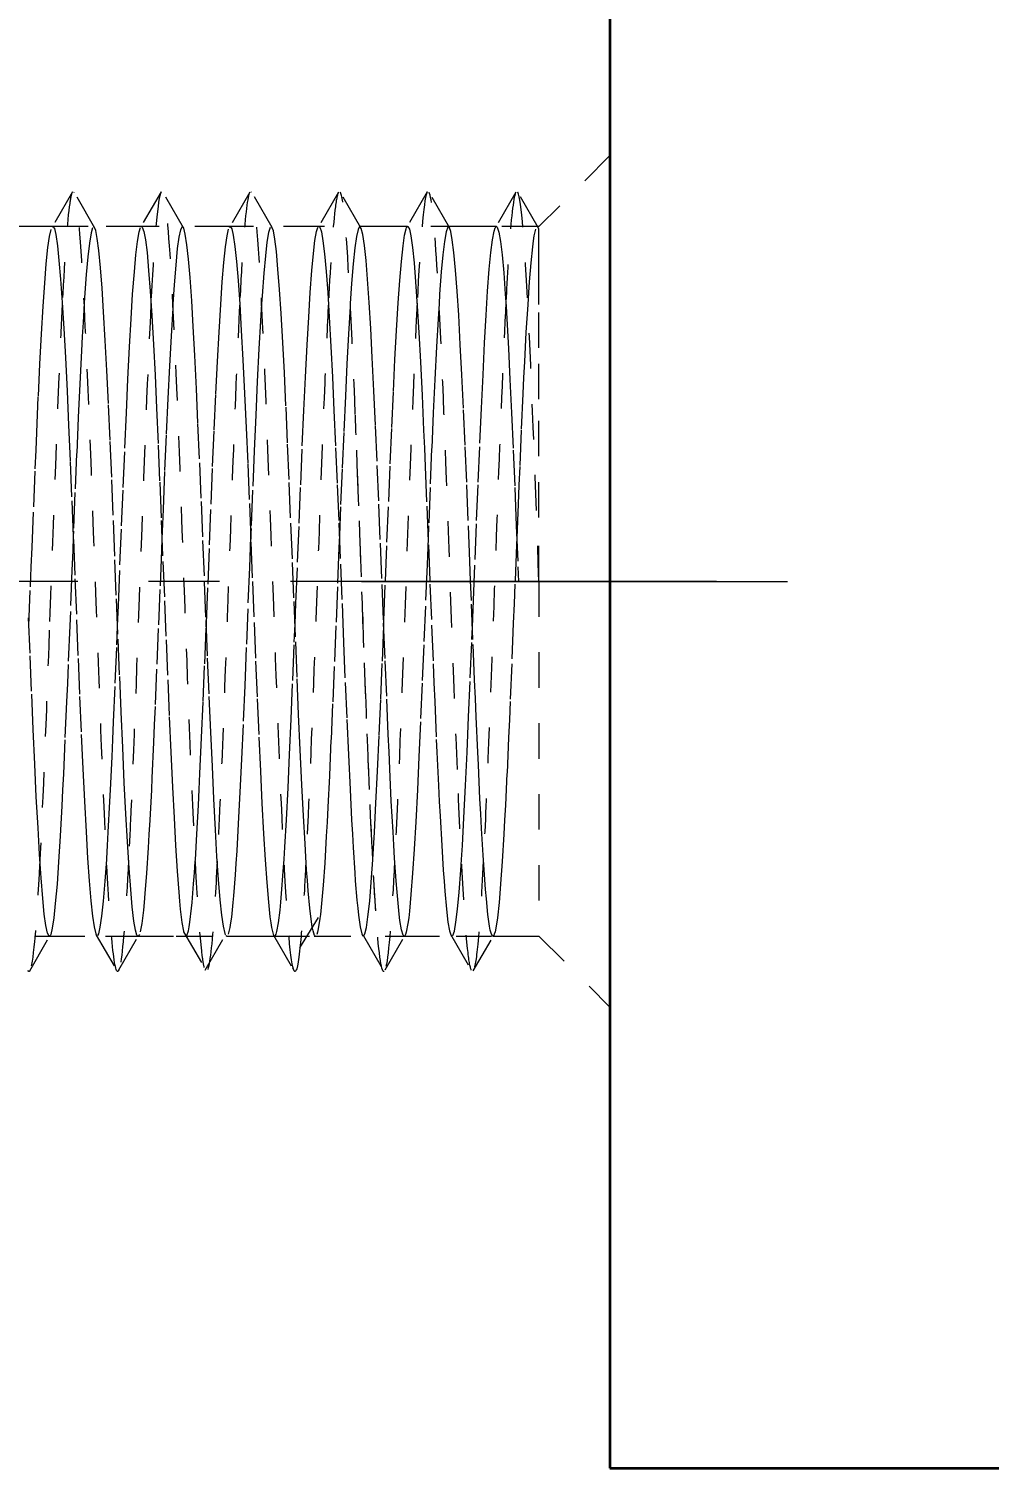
# Model space of a CAD drawing. Header units: millimetres. Extents: x -742 to 742, y -525 to 525.
# Drawn here: x -391.73 to -364.66, y 305.4 to 345.98 of the extents above; entities that cross this region are included whole.
import ezdxf

# ---------------------------------------------------------------- set-up
doc = ezdxf.new("R2010")
doc.units = ezdxf.units.MM
doc.linetypes.add('点画线', pattern=[18, 12, -2, 2, -2])
doc.linetypes.add('虚线', pattern=[2, 1, -1])
doc.layers.get('0').update_dxf_attribs({"lineweight": 35})
for name, color, linetype, lineweight in [('中心线层', 1, '点画线', 18), ('尺寸线层', 3, 'Continuous', 18), ('粗实线层', 7, 'Continuous', 35), ('虚线层', 6, '虚线', 18)]:
    doc.layers.add(name, color=color, linetype=linetype, lineweight=lineweight)
doc.styles.add('标准', font='', dxfattribs={"width": 0.667})
doc.styles.get('标准').set_extended_font_data('宋体')
doc.dimstyles.new('标准', dxfattribs={"dimscale": 5, "dimtxt": 3.5, "dimasz": 4, "dimexe": 2, "dimexo": 0, "dimtad": 1, "dimdsep": 46, "dimtxsty": '标准', "dimblk": '_CAXARROW', "dimcen": 0, "dimdle": 6, "dimazin": 2, "dimtfac": 0.707107, "dimtdec": 3, "dimtmove": 2, "dimatfit": 3, "dimfxl": 1, "dimfrac": 2, "dimtolj": 1, "dimarcsym": 0})

# ---------------------------------------------------------------- blocks, each defined once
blk = doc.blocks.new('*X6')
for p, q in [((-784.125, 146.714), (-784.125, 105)), ((-784.125, 105), (-720.108, 105))]:
    blk.add_line(p, q)
at = {"layer": '虚线层', "color": 7}
for p, q in [((-784.125, 142), (-786.125, 140)), ((-784.125, 142), (-786.125, 140)), ((-784.125, 142), (-786.125, 140)), ((-794.825, 140), (-806.352, 140)), ((-799.824, 140), (-801.176, 140)), ((-799.824, 140), (-801.176, 140)), ((-797.327, 140), (-798.676, 140)), ((-797.327, 140), (-798.676, 140)), ((-794.825, 140), (-796.173, 140)), ((-794.825, 140), (-796.173, 140)), ((-786.173, 140), (-794.825, 140)), ((-792.324, 140), (-793.675, 140)), ((-792.324, 140), (-793.675, 140)), ((-789.827, 140), (-791.177, 140)), ((-789.827, 140), (-791.177, 140)), ((-787.326, 140), (-788.674, 140)), ((-787.326, 140), (-788.674, 140)), ((-786.125, 140), (-786.174, 140)), ((-786.125, 140), (-786.173, 140)), ((-786.125, 130), (-786.702, 130)), ((-786.125, 130), (-786.702, 130)), ((-786.125, 130), (-786.125, 120)), ((-820.345, 120), (-793.591, 120)), ((-799.923, 120), (-798.575, 120)), ((-799.923, 120), (-798.575, 120)), ((-797.426, 120), (-796.074, 120)), ((-797.426, 120), (-796.074, 120)), ((-794.926, 120), (-793.591, 120)), ((-794.926, 120), (-793.591, 120)), ((-793.591, 120), (-793.577, 120)), ((-793.591, 120), (-792.459, 120)), ((-793.591, 120), (-793.577, 120)), ((-792.459, 120), (-786.125, 120)), ((-792.423, 120), (-791.076, 120)), ((-792.423, 120), (-791.076, 120)), ((-789.924, 120), (-788.574, 120)), ((-789.924, 120), (-788.574, 120)), ((-787.427, 120), (-786.125, 120)), ((-787.427, 120), (-786.125, 120)), ((-786.125, 120), (-784.125, 118)), ((-786.125, 120), (-784.125, 118)), ((-786.125, 120), (-784.125, 118)), ((-793.071, 119.101), (-793.072, 119.102))]:
    blk.add_line(p, q, dxfattribs=at)
for points in [[(-799.271, 140.981), (-799.855, 139.972)], [(-798.64, 139.96), (-799.223, 140.97)], [(-796.776, 140.977), (-797.36, 139.968)], [(-796.139, 139.963), (-796.723, 140.972)], [(-794.274, 140.975), (-794.858, 139.965)], [(-793.645, 139.973), (-794.229, 140.982)], [(-791.776, 140.973), (-792.359, 139.963)], [(-791.143, 139.964), (-791.726, 140.975)], [(-789.274, 140.98), (-789.858, 139.971)], [(-788.638, 139.959), (-789.222, 140.969)], [(-786.779, 140.968), (-787.362, 139.958)], [(-786.143, 139.971), (-786.727, 140.981)], [(-799.848, 139.983), (-799.828, 139.999), (-799.824, 140)], [(-799.824, 140), (-799.783, 139.947), (-799.739, 139.774), (-799.695, 139.462), (-799.652, 139.047), (-799.608, 138.522), (-799.56, 137.857), (-799.514, 137.126), (-799.47, 136.308), (-799.425, 135.364), (-799.383, 134.4), (-799.34, 133.381), (-799.292, 132.266), (-799.246, 131.177), (-799.201, 130.073), (-799.156, 128.912), (-799.114, 127.821), (-799.071, 126.756), (-799.024, 125.68), (-798.978, 124.711), (-798.933, 123.806), (-798.887, 122.937), (-798.844, 122.198), (-798.802, 121.555), (-798.756, 120.99), (-798.71, 120.566), (-798.664, 120.258), (-798.618, 120.062), (-798.594, 120.013)], [(-798.663, 139.994), (-798.676, 140)], [(-797.327, 140), (-797.308, 139.988), (-797.26, 139.865), (-797.214, 139.624), (-797.17, 139.266), (-797.125, 138.766), (-797.083, 138.182), (-797.04, 137.497), (-796.992, 136.678), (-796.946, 135.815), (-796.901, 134.881), (-796.856, 133.835), (-796.814, 132.792), (-796.771, 131.715), (-796.724, 130.56), (-796.678, 129.454), (-796.633, 128.355), (-796.587, 127.221), (-796.544, 126.177), (-796.502, 125.18), (-796.456, 124.196), (-796.41, 123.332), (-796.364, 122.55), (-796.318, 121.826), (-796.275, 121.24), (-796.254, 120.985), (-796.233, 120.761), (-796.187, 120.379), (-796.142, 120.137), (-796.136, 120.111)], [(-796.179, 139.998), (-796.226, 139.912), (-796.272, 139.706), (-796.318, 139.38), (-796.363, 138.915), (-796.406, 138.36), (-796.442, 137.812)], [(-794.851, 139.978), (-794.825, 140), (-794.825, 140)], [(-794.825, 140), (-794.783, 139.939), (-794.74, 139.758), (-794.692, 139.438), (-794.646, 139.015), (-794.601, 138.482), (-794.556, 137.81), (-794.514, 137.073), (-794.471, 136.249), (-794.424, 135.3), (-794.378, 134.332), (-794.333, 133.31), (-794.287, 132.192), (-794.244, 131.102), (-794.202, 129.997), (-794.156, 128.836), (-794.11, 127.747), (-794.064, 126.685), (-794.018, 125.612), (-793.975, 124.647), (-793.954, 124.185), (-793.933, 123.747), (-793.887, 122.883), (-793.842, 122.151), (-793.797, 121.515), (-793.749, 120.958), (-793.706, 120.542), (-793.684, 120.375), (-793.663, 120.241), (-793.619, 120.053), (-793.602, 120.019)], [(-793.659, 139.992), (-793.675, 140)], [(-792.324, 140), (-792.301, 139.984), (-792.256, 139.852), (-792.214, 139.603), (-792.171, 139.237), (-792.124, 138.73), (-792.078, 138.138), (-792.033, 137.447), (-791.987, 136.622), (-791.944, 135.753), (-791.902, 134.815), (-791.856, 133.765), (-791.81, 132.719), (-791.764, 131.64), (-791.718, 130.484), (-791.675, 129.378), (-791.654, 128.823), (-791.633, 128.28), (-791.587, 127.148), (-791.542, 126.107), (-791.497, 125.114), (-791.449, 124.134), (-791.406, 123.276), (-791.384, 122.874), (-791.363, 122.499), (-791.319, 121.782), (-791.302, 121.557)], [(-791.177, 140), (-791.18, 139.999), (-791.225, 139.922), (-791.267, 139.724), (-791.311, 139.406), (-791.359, 138.949), (-791.404, 138.401), (-791.444, 137.836)], [(-789.854, 139.977), (-789.827, 140)], [(-789.827, 140), (-789.824, 140), (-789.778, 139.931), (-789.733, 139.741), (-789.687, 139.412), (-789.644, 138.982), (-789.602, 138.442), (-789.556, 137.762), (-789.51, 137.019), (-789.464, 136.19), (-789.418, 135.236), (-789.375, 134.263), (-789.354, 133.753), (-789.333, 133.238), (-789.287, 132.118), (-789.242, 131.026), (-789.197, 129.922), (-789.149, 128.761), (-789.106, 127.673), (-789.084, 127.135), (-789.063, 126.613), (-789.019, 125.544), (-789.002, 125.182)], [(-788.655, 139.988), (-788.674, 140)], [(-787.326, 140), (-787.302, 139.98), (-787.256, 139.839), (-787.21, 139.582), (-787.164, 139.208), (-787.118, 138.693), (-787.075, 138.094), (-787.054, 137.754), (-787.033, 137.396), (-786.987, 136.564), (-786.942, 135.691), (-786.897, 134.749), (-786.849, 133.695), (-786.806, 132.646), (-786.784, 132.105), (-786.763, 131.565), (-786.719, 130.408), (-786.702, 130)], [(-786.148, 139.979), (-786.173, 139.999), (-786.174, 140)], [(-799.923, 120), (-799.929, 120.001), (-799.975, 120.08), (-800.023, 120.294), (-800.068, 120.619), (-800.111, 121.059), (-800.155, 121.639), (-800.198, 122.296), (-800.242, 123.047), (-800.291, 123.928), (-800.336, 124.842), (-800.38, 125.82), (-800.425, 126.903), (-800.467, 127.972), (-800.511, 129.065)], [(-800.502, 128.746), (-800.457, 129.849), (-800.434, 130.407), (-800.412, 130.954), (-800.364, 132.104), (-800.321, 133.17), (-800.299, 133.694), (-800.278, 134.198), (-800.234, 135.223), (-800.189, 136.133), (-800.144, 136.968), (-800.096, 137.753), (-800.051, 138.403), (-800.009, 138.95), (-799.964, 139.407), (-799.921, 139.724), (-799.876, 139.922)], [(-798.706, 139.969), (-798.748, 139.822), (-798.794, 139.538), (-798.84, 139.148), (-798.886, 138.646), (-798.932, 138.005), (-798.943, 137.843)], [(-797.426, 120), (-797.455, 120.025), (-797.499, 120.163), (-797.542, 120.422), (-797.586, 120.821), (-797.629, 121.315), (-797.675, 121.916), (-797.723, 122.654), (-797.768, 123.448), (-797.811, 124.322), (-797.855, 125.316), (-797.898, 126.32), (-797.942, 127.369), (-797.991, 128.507), (-798.036, 129.608), (-798.08, 130.713), (-798.125, 131.867), (-798.167, 132.94), (-798.211, 133.977), (-798.259, 135.015), (-798.304, 135.94), (-798.349, 136.792), (-798.394, 137.598), (-798.436, 138.269), (-798.479, 138.84), (-798.526, 139.323), (-798.572, 139.665), (-798.618, 139.889), (-798.648, 139.973)], [(-798, 128.738), (-797.999, 128.76), (-797.978, 129.307), (-797.934, 130.469), (-797.889, 131.569), (-797.844, 132.65), (-797.796, 133.751), (-797.751, 134.752), (-797.709, 135.695), (-797.664, 136.61), (-797.621, 137.398), (-797.576, 138.096), (-797.528, 138.722), (-797.483, 139.209), (-797.439, 139.583), (-797.395, 139.85), (-797.356, 139.974)], [(-794.957, 120.032), (-794.972, 120.071), (-795.017, 120.276), (-795.061, 120.593), (-795.107, 121.025), (-795.155, 121.597), (-795.199, 122.248), (-795.242, 122.993), (-795.286, 123.868), (-795.329, 124.778), (-795.375, 125.751), (-795.423, 126.831), (-795.468, 127.898), (-795.511, 128.99), (-795.555, 130.152), (-795.598, 131.255), (-795.642, 132.343), (-795.691, 133.455), (-795.736, 134.47), (-795.78, 135.43), (-795.825, 136.368), (-795.867, 137.181), (-795.911, 137.905), (-795.959, 138.563), (-796.004, 139.081), (-796.049, 139.487), (-796.094, 139.79), (-796.136, 139.955), (-796.144, 139.971)], [(-795.5, 128.716), (-795.496, 128.822), (-795.451, 129.925), (-795.409, 131.03), (-795.364, 132.178), (-795.321, 133.242), (-795.276, 134.267), (-795.228, 135.288), (-795.183, 136.193), (-795.139, 137.022), (-795.095, 137.801), (-795.052, 138.444), (-795.008, 138.984), (-794.96, 139.433), (-794.914, 139.742), (-794.87, 139.931)], [(-793.704, 139.975), (-793.749, 139.836), (-793.794, 139.56), (-793.836, 139.178), (-793.879, 138.684), (-793.926, 138.05), (-793.942, 137.819)], [(-792.448, 120.019), (-792.493, 120.15), (-792.516, 120.261), (-792.538, 120.401), (-792.586, 120.791), (-792.629, 121.278), (-792.651, 121.564), (-792.672, 121.871), (-792.717, 122.603), (-792.761, 123.391), (-792.807, 124.26), (-792.855, 125.249), (-792.899, 126.25), (-792.942, 127.296), (-792.986, 128.432), (-793.029, 129.532), (-793.075, 130.638), (-793.123, 131.792), (-793.168, 132.867), (-793.211, 133.908), (-793.255, 134.95), (-793.298, 135.879), (-793.342, 136.736), (-793.391, 137.548), (-793.436, 138.226), (-793.48, 138.804), (-793.525, 139.295), (-793.567, 139.645), (-793.611, 139.878), (-793.65, 139.981)], [(-793, 128.79), (-792.976, 129.382), (-792.928, 130.545), (-792.883, 131.644), (-792.839, 132.723), (-792.795, 133.822), (-792.752, 134.819), (-792.708, 135.757), (-792.66, 136.667), (-792.614, 137.449), (-792.57, 138.14), (-792.525, 138.759), (-792.483, 139.238), (-792.44, 139.604), (-792.392, 139.863), (-792.353, 139.974)], [(-792.353, 139.974), (-792.346, 139.985)], [(-790.148, 121.557), (-790.193, 122.2), (-790.216, 122.561), (-790.238, 122.939), (-790.286, 123.808), (-790.329, 124.713), (-790.351, 125.195), (-790.372, 125.683), (-790.417, 126.759), (-790.461, 127.824), (-790.507, 128.915), (-790.555, 130.076), (-790.599, 131.179), (-790.642, 132.269), (-790.686, 133.384), (-790.729, 134.402), (-790.775, 135.367), (-790.823, 136.31), (-790.868, 137.128), (-790.911, 137.859), (-790.955, 138.523), (-790.998, 139.049), (-791.042, 139.463), (-791.091, 139.774), (-791.136, 139.948), (-791.15, 139.978)], [(-790.5, 128.759), (-790.495, 128.897), (-790.452, 130.001), (-790.408, 131.105), (-790.36, 132.252), (-790.314, 133.314), (-790.27, 134.335), (-790.225, 135.352), (-790.183, 136.252), (-790.14, 137.075), (-790.092, 137.848), (-790.046, 138.484), (-790.001, 139.017), (-789.956, 139.458), (-789.914, 139.758), (-789.871, 139.94), (-789.854, 139.978)], [(-788.698, 139.98), (-788.742, 139.849), (-788.791, 139.582), (-788.836, 139.208), (-788.88, 138.721), (-788.925, 138.094), (-788.942, 137.82)], [(-787.848, 125.182), (-787.893, 126.179), (-787.916, 126.7), (-787.938, 127.223), (-787.986, 128.357), (-788.029, 129.456), (-788.051, 130.014), (-788.072, 130.562), (-788.117, 131.718), (-788.161, 132.795), (-788.207, 133.838), (-788.255, 134.884), (-788.299, 135.817), (-788.342, 136.68), (-788.386, 137.499), (-788.429, 138.183), (-788.475, 138.768), (-788.523, 139.267), (-788.568, 139.625), (-788.611, 139.866), (-788.644, 139.969)], [(-788, 128.713), (-787.97, 129.458), (-787.925, 130.62), (-787.883, 131.719), (-787.84, 132.796), (-787.792, 133.891), (-787.746, 134.885), (-787.701, 135.818), (-787.656, 136.723), (-787.614, 137.499), (-787.571, 138.184), (-787.524, 138.796), (-787.478, 139.267), (-787.433, 139.625), (-787.387, 139.875), (-787.356, 139.969)], [(-787.356, 139.969), (-787.344, 139.988)], [(-786.223, 139.931), (-786.268, 139.741), (-786.29, 139.6), (-786.311, 139.432), (-786.355, 138.982), (-786.398, 138.442), (-786.42, 138.13), (-786.442, 137.809)], [(-786.125, 139.928), (-786.148, 139.979)], [(-786.125, 130), (-786.125, 131.797), (-786.125, 133.526), (-786.125, 135.136), (-786.125, 136.581), (-786.125, 137.801), (-786.125, 138.773), (-786.125, 139.446), (-786.125, 139.842), (-786.125, 139.928)], [(-798.943, 137.843), (-798.975, 137.294), (-798.997, 136.901), (-799.018, 136.494), (-799.063, 135.567), (-799.108, 134.616), (-799.154, 133.608), (-799.201, 132.501), (-799.244, 131.417), (-799.25, 131.273)], [(-796.442, 137.812), (-796.448, 137.703), (-796.494, 136.911), (-796.54, 136.071), (-796.586, 135.156), (-796.632, 134.127), (-796.675, 133.096), (-796.697, 132.561), (-796.718, 132.027), (-796.75, 131.203)], [(-793.942, 137.819), (-793.972, 137.345), (-794.017, 136.551), (-794.063, 135.63), (-794.106, 134.683), (-794.148, 133.679), (-794.194, 132.574), (-794.24, 131.492), (-794.25, 131.253)], [(-791.444, 137.836), (-791.449, 137.751), (-791.494, 136.966), (-791.536, 136.131), (-791.579, 135.221), (-791.626, 134.196), (-791.672, 133.168), (-791.718, 132.101), (-791.75, 131.288)], [(-788.942, 137.82), (-788.967, 137.396), (-789.011, 136.608), (-789.059, 135.692), (-789.104, 134.75), (-789.149, 133.749), (-789.194, 132.648), (-789.236, 131.566), (-789.25, 131.217)], [(-786.442, 137.809), (-786.442, 137.799), (-786.491, 137.02), (-786.536, 136.19), (-786.558, 135.743), (-786.58, 135.285), (-786.625, 134.264), (-786.667, 133.239), (-786.689, 132.707), (-786.711, 132.175), (-786.75, 131.227)], [(-799.25, 131.273), (-799.266, 130.863), (-799.287, 130.315), (-799.332, 129.152), (-799.348, 128.746)], [(-796.75, 131.203), (-796.763, 130.876), (-796.808, 129.771), (-796.854, 128.669), (-796.901, 127.527), (-796.944, 126.473), (-796.966, 125.957), (-796.987, 125.461), (-797.032, 124.457), (-797.048, 124.122)], [(-794.25, 131.253), (-794.286, 130.391), (-794.332, 129.228), (-794.375, 128.132), (-794.397, 127.587), (-794.418, 127.059), (-794.463, 125.969), (-794.508, 124.983), (-794.554, 124.059), (-794.601, 123.165), (-794.644, 122.401), (-794.666, 122.05), (-794.687, 121.73), (-794.732, 121.133), (-794.748, 120.951)], [(-791.75, 131.288), (-791.763, 130.952), (-791.806, 129.847), (-791.848, 128.744), (-791.894, 127.601), (-791.94, 126.543), (-791.986, 125.529), (-792.032, 124.521), (-792.075, 123.63), (-792.097, 123.211), (-792.118, 122.818), (-792.163, 122.059), (-792.208, 121.436), (-792.254, 120.918), (-792.286, 120.613)], [(-789.25, 131.217), (-789.279, 130.466), (-789.326, 129.304), (-789.372, 128.206), (-789.418, 127.131), (-789.463, 126.039), (-789.506, 125.049), (-789.548, 124.12), (-789.594, 123.221), (-789.64, 122.45), (-789.686, 121.772), (-789.732, 121.168), (-789.775, 120.704), (-789.797, 120.513), (-789.818, 120.354), (-789.863, 120.113), (-789.885, 120.047)], [(-786.75, 131.227), (-786.759, 131.027), (-786.804, 129.923), (-786.827, 129.366), (-786.849, 128.819), (-786.894, 127.674), (-786.936, 126.615), (-786.958, 126.096), (-786.979, 125.596), (-787.026, 124.584), (-787.072, 123.689), (-787.095, 123.266), (-787.118, 122.871), (-787.163, 122.105), (-787.206, 121.476), (-787.227, 121.198), (-787.248, 120.95), (-787.294, 120.518), (-787.34, 120.225), (-787.363, 120.123), (-787.386, 120.052), (-787.401, 120.02)], [(-799.348, 128.746), (-799.393, 127.658), (-799.416, 127.12), (-799.438, 126.599), (-799.486, 125.531), (-799.529, 124.57), (-799.551, 124.11), (-799.572, 123.676), (-799.617, 122.819), (-799.661, 122.095), (-799.707, 121.467), (-799.755, 120.919), (-799.799, 120.512), (-799.842, 120.221), (-799.886, 120.044), (-799.894, 120.027)], [(-798.202, 124.122), (-798.157, 125.051), (-798.134, 125.543), (-798.112, 126.041), (-798.064, 127.134), (-798.021, 128.209), (-798, 128.738)], [(-795.809, 122.153), (-795.764, 122.873), (-795.721, 123.691), (-795.699, 124.133), (-795.678, 124.586), (-795.634, 125.599), (-795.589, 126.617), (-795.544, 127.677), (-795.5, 128.716)], [(-793.31, 122.168), (-793.289, 122.502), (-793.244, 123.279), (-793.196, 124.183), (-793.151, 125.117), (-793.109, 126.111), (-793.064, 127.207), (-793.021, 128.284), (-793, 128.79)], [(-790.808, 122.163), (-790.764, 122.926), (-790.721, 123.75), (-790.676, 124.65), (-790.628, 125.667), (-790.583, 126.689), (-790.539, 127.751), (-790.5, 128.759)], [(-788.307, 122.156), (-788.283, 122.552), (-788.239, 123.335), (-788.195, 124.245), (-788.152, 125.184), (-788.108, 126.181), (-788.06, 127.279), (-788.014, 128.358), (-788, 128.713)], [(-789.002, 125.182), (-788.957, 124.244), (-788.934, 123.797), (-788.912, 123.376), (-788.864, 122.551), (-788.821, 121.86), (-788.799, 121.549), (-788.778, 121.268), (-788.734, 120.761), (-788.689, 120.395), (-788.644, 120.147), (-788.609, 120.039)], [(-787.427, 120), (-787.432, 120.001), (-787.475, 120.078), (-787.497, 120.163), (-787.518, 120.276), (-787.563, 120.613), (-787.608, 121.051), (-787.631, 121.314), (-787.654, 121.599), (-787.701, 122.285), (-787.744, 123.035), (-787.766, 123.446), (-787.787, 123.87), (-787.832, 124.829), (-787.848, 125.182)], [(-798.308, 122.157), (-798.306, 122.19), (-798.284, 122.55), (-798.263, 122.928), (-798.219, 123.796), (-798.202, 124.122)], [(-797.048, 124.122), (-797.093, 123.264), (-797.116, 122.863), (-797.138, 122.489), (-797.186, 121.774), (-797.229, 121.196), (-797.251, 120.945), (-797.272, 120.726), (-797.317, 120.355), (-797.361, 120.122)], [(-798.554, 120.015), (-798.533, 120.06), (-798.487, 120.255), (-798.442, 120.562), (-798.397, 120.985), (-798.349, 121.548), (-798.308, 122.157)], [(-795.902, 120.951), (-795.857, 121.477), (-795.834, 121.782), (-795.812, 122.107), (-795.809, 122.153)], [(-793.557, 120.011), (-793.534, 120.053), (-793.512, 120.125), (-793.464, 120.375), (-793.421, 120.733), (-793.399, 120.957), (-793.378, 121.205), (-793.334, 121.817), (-793.31, 122.168)], [(-791.069, 120.001), (-791.034, 120.06), (-790.989, 120.242), (-790.944, 120.543), (-790.896, 120.984), (-790.851, 121.517), (-790.809, 122.154), (-790.808, 122.163)], [(-788.551, 120.015), (-788.509, 120.137), (-788.464, 120.396), (-788.421, 120.762), (-788.376, 121.242), (-788.328, 121.861), (-788.307, 122.156)], [(-791.302, 121.557), (-791.257, 121.016), (-791.234, 120.786), (-791.212, 120.586), (-791.164, 120.258), (-791.121, 120.068), (-791.099, 120.019), (-791.078, 120), (-791.076, 120)], [(-789.924, 120), (-789.954, 120.025), (-790.001, 120.174), (-790.044, 120.439), (-790.066, 120.618), (-790.087, 120.822), (-790.132, 121.345), (-790.148, 121.557)], [(-796.049, 120.019), (-796.006, 120.147), (-795.984, 120.258), (-795.963, 120.396), (-795.919, 120.785), (-795.902, 120.951)], [(-794.748, 120.951), (-794.793, 120.537), (-794.816, 120.371), (-794.838, 120.238), (-794.886, 120.052)], [(-792.861, 119.668), (-792.279, 120.624)], [(-792.286, 120.613), (-792.301, 120.494), (-792.344, 120.209), (-792.366, 120.111), (-792.387, 120.044)], [(-796.141, 120.12), (-795.558, 119.118)], [(-796.136, 120.111), (-796.128, 120.084)], [(-800.474, 119.025), (-799.89, 120.034)], [(-799.894, 120.027), (-799.923, 120)], [(-798.601, 120.025), (-798.017, 119.015)], [(-797.965, 119.045), (-797.381, 120.054)], [(-797.386, 120.045), (-797.407, 120.01)], [(-796.08, 120.001), (-796.074, 120)], [(-795.533, 119.04), (-794.951, 120.042)], [(-794.926, 120), (-794.929, 120), (-794.951, 120.02)], [(-793.608, 120.03), (-793.072, 119.103)], [(-793.602, 120.019), (-793.577, 120)], [(-792.423, 120), (-792.432, 120.002), (-792.448, 120.019)], [(-792.423, 120), (-792.432, 120.002), (-792.448, 120.019)], [(-791.074, 120.01), (-791.073, 120.007)], [(-791.073, 120.007), (-790.492, 119.004)], [(-790.463, 119.048), (-789.88, 120.054)], [(-789.885, 120.047), (-789.908, 120.008)], [(-788.616, 120.051), (-788.032, 119.04)], [(-788.596, 120.015), (-788.573, 120)], [(-787.977, 119.023), (-787.393, 120.034)], [(-787.401, 120.02), (-787.427, 120)], [(-793.072, 119.102), (-793.025, 119.021)], [(-793.072, 119.102), (-793.025, 119.021)]]:
    blk.add_lwpolyline(points, dxfattribs=at)
for points, knots in [([(-799.271, 140.981), (-799.297, 140.944), (-799.324, 140.836), (-799.419, 140.176), (-799.489, 139.2), (-799.558, 137.864)], [0, 0, 0, 0, 1508.153238, 1508.153238, 5480.549567, 5480.549567, 5480.549567, 5480.549567]), ([(-798.017, 119.015), (-798.078, 119.09), (-798.139, 119.546), (-798.296, 121.642), (-798.392, 123.772), (-798.583, 128.776), (-798.679, 131.577), (-798.871, 136.522), (-798.967, 138.594), (-799.116, 140.475), (-799.17, 140.868), (-799.223, 140.969)], [0, 0, 0, 0, 1773.919063, 1773.919063, 4565.720772, 4565.720772, 7357.52248, 7357.52248, 10149.324189, 10149.324189, 11707.759408, 11707.759408, 11707.759408, 11707.759408]), ([(-796.776, 140.976), (-796.867, 140.809), (-796.959, 139.754), (-797.053, 137.957), (-797.057, 137.895), (-797.06, 137.833)], [0, 0, 0, 0, 5278.767066, 5278.767066, 5464.674721, 5464.674721, 5464.674721, 5464.674721]), ([(-795.558, 119.118), (-795.576, 119.19), (-795.594, 119.296), (-795.708, 120.178), (-795.804, 121.86), (-795.996, 126.351), (-796.092, 129.094), (-796.283, 134.347), (-796.379, 136.78), (-796.558, 139.934), (-796.64, 140.809), (-796.722, 140.972)], [0, 0, 0, 0, 544.389291, 544.389291, 3421.615422, 3421.615422, 6298.841553, 6298.841553, 9176.067683, 9176.067683, 11651.312643, 11651.312643, 11651.312643, 11651.312643]), ([(-794.274, 140.975), (-794.337, 140.866), (-794.4, 140.354), (-794.495, 139.016), (-794.527, 138.47), (-794.559, 137.85)], [0, 0, 0, 0, 3607.665727, 3607.665727, 5449.468371, 5449.468371, 5449.468371, 5449.468371]), ([(-793.025, 119.021), (-793.121, 119.189), (-793.217, 120.341), (-793.408, 124.102), (-793.504, 126.655), (-793.696, 131.963), (-793.792, 134.641), (-793.983, 138.843), (-794.079, 140.307), (-794.193, 140.897), (-794.211, 140.956), (-794.228, 140.982)], [0, 0, 0, 0, 2788.470472, 2788.470472, 5576.940945, 5576.940945, 8365.411417, 8365.411417, 11153.88189, 11153.88189, 11670.654917, 11670.654917, 11670.654917, 11670.654917]), ([(-791.776, 140.973), (-791.809, 140.915), (-791.842, 140.745), (-791.936, 139.937), (-791.997, 139.036), (-792.058, 137.858)], [0, 0, 0, 0, 1910.11662, 1910.11662, 5434.129817, 5434.129817, 5434.129817, 5434.129817]), ([(-790.725, 120.712), (-790.821, 122.139), (-790.917, 124.378), (-791.108, 129.484), (-791.204, 132.277), (-791.396, 137.09), (-791.492, 139.039), (-791.634, 140.603), (-791.68, 140.897), (-791.726, 140.974)], [0, 0, 0, 0, 2763.237996, 2763.237996, 5526.475992, 5526.475992, 8289.713988, 8289.713988, 9618.65476, 9618.65476, 9618.65476, 9618.65476]), ([(-789.274, 140.98), (-789.279, 140.972), (-789.283, 140.963), (-789.378, 140.715), (-789.469, 139.602), (-789.559, 137.846)], [0, 0, 0, 0, 259.098703, 259.098703, 5418.663284, 5418.663284, 5418.663284, 5418.663284]), ([(-788.425, 124.7), (-788.521, 127.034), (-788.617, 129.804), (-788.808, 134.994), (-788.904, 137.336), (-789.074, 140.103), (-789.148, 140.818), (-789.221, 140.969)], [0, 0, 0, 0, 2685.725747, 2685.725747, 5371.451495, 5371.451495, 7439.36037, 7439.36037, 7439.36037, 7439.36037]), ([(-786.796, 140.923), (-786.86, 140.717), (-786.924, 140.094), (-787.011, 138.733), (-787.034, 138.32), (-787.058, 137.867)], [0, 0, 0, 0, 3954.25841, 3954.25841, 5402.86414, 5402.86414, 5402.86414, 5402.86414]), ([(-786.125, 130), (-786.221, 132.663), (-786.317, 135.28), (-786.508, 139.269), (-786.604, 140.58), (-786.709, 140.944), (-786.718, 140.967), (-786.727, 140.981)], [0, 0, 0, 0, 3548.921254, 3548.921254, 7097.842508, 7097.842508, 7430.773539, 7430.773539, 7430.773539, 7430.773539]), ([(-799.558, 137.864), (-799.585, 137.354), (-799.611, 136.791), (-799.733, 133.983), (-799.829, 131.263), (-799.925, 128.621)], [0, 0, 0, 0, 1184.702715, 1184.702715, 5468.579038, 5468.579038, 5468.579038, 5468.579038]), ([(-797.06, 137.833), (-797.152, 136.029), (-797.245, 133.593), (-797.433, 128.388), (-797.529, 125.688), (-797.625, 123.534)], [0, 0, 0, 0, 2678.873274, 2678.873274, 5450.819811, 5450.819811, 5450.819811, 5450.819811]), ([(-794.559, 137.85), (-794.623, 136.615), (-794.686, 135.083), (-794.846, 130.87), (-794.942, 128.071), (-795.09, 124.309), (-795.141, 123.114), (-795.193, 122.115)], [0, 0, 0, 0, 2256.132468, 2256.132468, 5644.389858, 5644.389858, 7479.617935, 7479.617935, 7479.617935, 7479.617935]), ([(-792.058, 137.858), (-792.093, 137.188), (-792.128, 136.429), (-792.258, 133.31), (-792.354, 130.551), (-792.531, 125.742), (-792.611, 123.703), (-792.692, 122.141)], [0, 0, 0, 0, 1226.986764, 1226.986764, 4611.898996, 4611.898996, 7458.311072, 7458.311072, 7458.311072, 7458.311072]), ([(-789.559, 137.846), (-789.564, 137.743), (-789.57, 137.637), (-789.671, 135.591), (-789.767, 133.003), (-789.958, 127.687), (-790.054, 125.037), (-790.164, 122.688), (-790.178, 122.403), (-790.192, 122.132)], [0, 0, 0, 0, 241.77297, 241.77297, 4594.950687, 4594.950687, 8948.128404, 8948.128404, 9584.755431, 9584.755431, 9584.755431, 9584.755431]), ([(-787.058, 137.867), (-787.13, 136.467), (-787.203, 134.682), (-787.371, 130.16), (-787.467, 127.375), (-787.606, 123.931), (-787.65, 122.955), (-787.693, 122.119)], [0, 0, 0, 0, 2536.388964, 2536.388964, 5892.409058, 5892.409058, 7415.221065, 7415.221065, 7415.221065, 7415.221065]), ([(-790.808, 122.136), (-790.876, 123.456), (-790.944, 125.113), (-791.108, 129.484), (-791.204, 132.277), (-791.3, 134.683)], [0, 0, 0, 0, 2239.831724, 2239.831724, 5386.854446, 5386.854446, 5386.854446, 5386.854446]), ([(-788.032, 119.04), (-788.068, 119.118), (-788.103, 119.321), (-788.233, 120.551), (-788.329, 122.367), (-788.425, 124.7)], [0, 0, 0, 0, 1428.794045, 1428.794045, 5335.464272, 5335.464272, 5335.464272, 5335.464272]), ([(-800.191, 122.154), (-800.198, 122.015), (-800.205, 121.88), (-800.3, 120.154), (-800.386, 119.192), (-800.473, 119.026)], [0, 0, 0, 0, 411.981727, 411.981727, 5414.860239, 5414.860239, 5414.860239, 5414.860239]), ([(-792.692, 122.141), (-792.707, 121.846), (-792.722, 121.567), (-792.779, 120.608), (-792.82, 120.056), (-792.861, 119.668)], [0, 0, 0, 0, 1450.411079, 1450.411079, 5368.304442, 5368.304442, 5368.304442, 5368.304442]), ([(-787.693, 122.119), (-787.745, 121.112), (-787.798, 120.307), (-787.892, 119.34), (-787.935, 119.09), (-787.977, 119.023)], [0, 0, 0, 0, 2950.119876, 2950.119876, 5337.069959, 5337.069959, 5337.069959, 5337.069959]), ([(-800.473, 119.025), (-800.482, 119.008), (-800.491, 119), (-800.509, 119), (-800.518, 119.008), (-800.527, 119.025)], [0, 0, 0, 0, 2703.513173, 2703.513173, 5405.572559, 5405.572559, 5405.572559, 5405.572559])]:
    blk.add_open_spline(points, degree=3, knots=knots, dxfattribs=at)
for points in [[(-799.925, 128.621), (-800.014, 126.176), (-800.103, 123.877), (-800.191, 122.154)], [(-797.625, 123.534), (-797.647, 123.033), (-797.67, 122.566), (-797.692, 122.136)], [(-797.692, 122.136), (-797.766, 120.717), (-797.839, 119.71), (-797.913, 119.265)], [(-795.193, 122.115), (-795.237, 121.27), (-795.281, 120.566), (-795.325, 120.047)], [(-790.725, 120.712), (-790.753, 121.123), (-790.78, 121.602), (-790.808, 122.136)], [(-790.192, 122.132), (-790.274, 120.554), (-790.356, 119.49), (-790.438, 119.135)], [(-790.492, 119.004), (-790.57, 118.964), (-790.647, 119.555), (-790.725, 120.712)], [(-795.325, 120.047), (-795.389, 119.291), (-795.453, 118.942), (-795.517, 119.013)], [(-792.861, 119.668), (-792.916, 119.153), (-792.97, 118.926), (-793.025, 119.021)], [(-797.965, 119.045), (-797.979, 119.01), (-797.994, 118.997), (-798.008, 119.006)]]:
    blk.add_open_spline(points, degree=3, dxfattribs=at)
blk = doc.blocks.new('*X4')
at = {"layer": '中心线层'}
for p, q in [((-781.125, 130), (-837.125, 130)), ((-791.125, 130), (-779.125, 130)), ((-791.125, 130), (-779.125, 130)), ((-791.125, 130), (-779.125, 130))]:
    blk.add_line(p, q, dxfattribs=at)
at = {"color": 0, "linetype": 'ByBlock'}
blk.add_blockref('*X6', (0, 0), dxfattribs=at)
blk = doc.blocks.new('*X17')
at = {"color": 0, "char_height": 17.5, "attachment_point": 1, "rotation": 30.578, "line_spacing_factor": 1.15057, "style": '标准'}
for s, insert, width in [('\\T1.1;{\\H0.707107x;-0.09}', (-255.433, 338.731), 127.48518), ('\\T1.1;{\\H0.707107x;-0.11}', (-247.919, 326.013), 127.48518), ('\\T1.1;%%C164', (-282.063, 311.905), 279.30243)]:
    blk.add_mtext(s, dxfattribs=dict(at, insert=insert, width=width))
blk = doc.blocks.new('*X16')
at = {"layer": '尺寸线层'}
for points in [[(-354.753, 242.115), (-370.7, 229.788), (-373.243, 234.093)], [(-495.946, 158.686), (-477.456, 166.708), (-480, 171.013)]]:
    blk.add_hatch(color=0, dxfattribs=at).paths.add_polyline_path(points, flags=0)
at = {"layer": '尺寸线层', "color": 0}
blk.add_line((-210.193, 327.532), (-495.946, 158.686), dxfattribs=at)
blk.add_blockref('*X17', (0, 0), dxfattribs=at)
blk = doc.blocks.new('_CAXARROW')
blk.add_hatch(color=0).paths.add_polyline_path([(0, 0), (-1, 0.125), (-1, -0.125)], flags=0)

msp = doc.modelspace()

# ---------------------------------------------------------------- block references
at = {"layer": '粗实线层'}
msp.add_blockref('*X4', (408.776, 200.401), dxfattribs=at)

# ---------------------------------------------------------------- dimensions: what is measured, and where the dimension line sits
at = {"layer": '尺寸线层'}
dim = msp.add_diameter_dim_2p(p1=(-495.946, 158.686), p2=(-354.753, 242.115), dimstyle='标准', override={"dimpost": '%%C<>', "dimsah": 1, "dimtol": 1, "dimtp": -0.09, "dimtm": 0.11, "dimtfill": 1, "dimtzin": 8, "dimarcsym": 0}, dxfattribs=at)
dim.commit()
dim.dimension.update_dxf_attribs({"geometry": '*X16', "text_midpoint": (-240.251, 309.772), "dimtype": 163})

doc.saveas('drawing.dxf')
